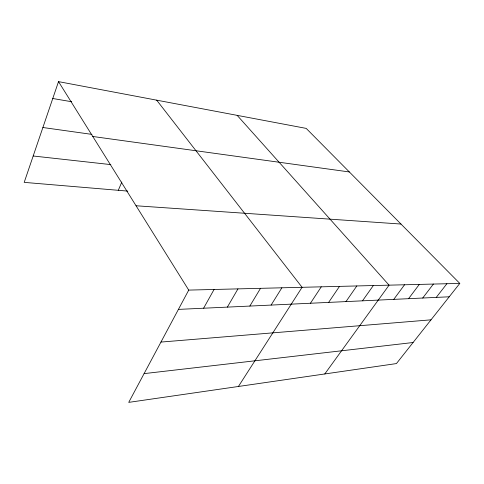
<?xml version="1.0" encoding="UTF-8"?>
<svg xmlns="http://www.w3.org/2000/svg" width="484" height="484" viewBox="0 0 484 484"><rect width="100%" height="100%" fill="white"/><g stroke="black" fill="none" stroke-linecap="round" stroke-linejoin="round"><path stroke-width="0.73" d="M58.516 81.627L188.73 290.097L128.726 402.373L396.432 363.575L459.8 283.412L306.19 128.393L58.516 81.627L24.2 182.371L127.788 191.107M118.302 190.303L121.835 182.008M203.601 308.217L214.067 289.474M227.365 307.11L237.959 288.887M249.835 306.063L260.525 288.331M271.107 305.077L281.863 287.805M238.424 386.474L302.083 287.302L156.677 100.158M310.432 303.25L321.267 286.831M328.642 302.403L339.49 286.377M345.975 301.592L356.823 285.953M362.498 300.824L373.333 285.542M324.776 373.963L389.075 285.155L237.154 115.355M393.764 299.372L404.545 284.774M408.563 298.682L419.307 284.411M422.714 298.023L433.404 284.06M436.253 297.394L446.889 283.727M144.093 373.624L413.082 342.515M160.954 342.073L431.008 319.833M178.421 309.391L449.225 296.795M188.73 290.097L459.8 283.412M136.052 205.767L400.976 224.05M33.184 155.993L110.818 164.608M92.777 136.482L349.363 171.959M42.888 127.51L91.93 134.389M52.762 98.506L71.735 101.743"/></g></svg>
